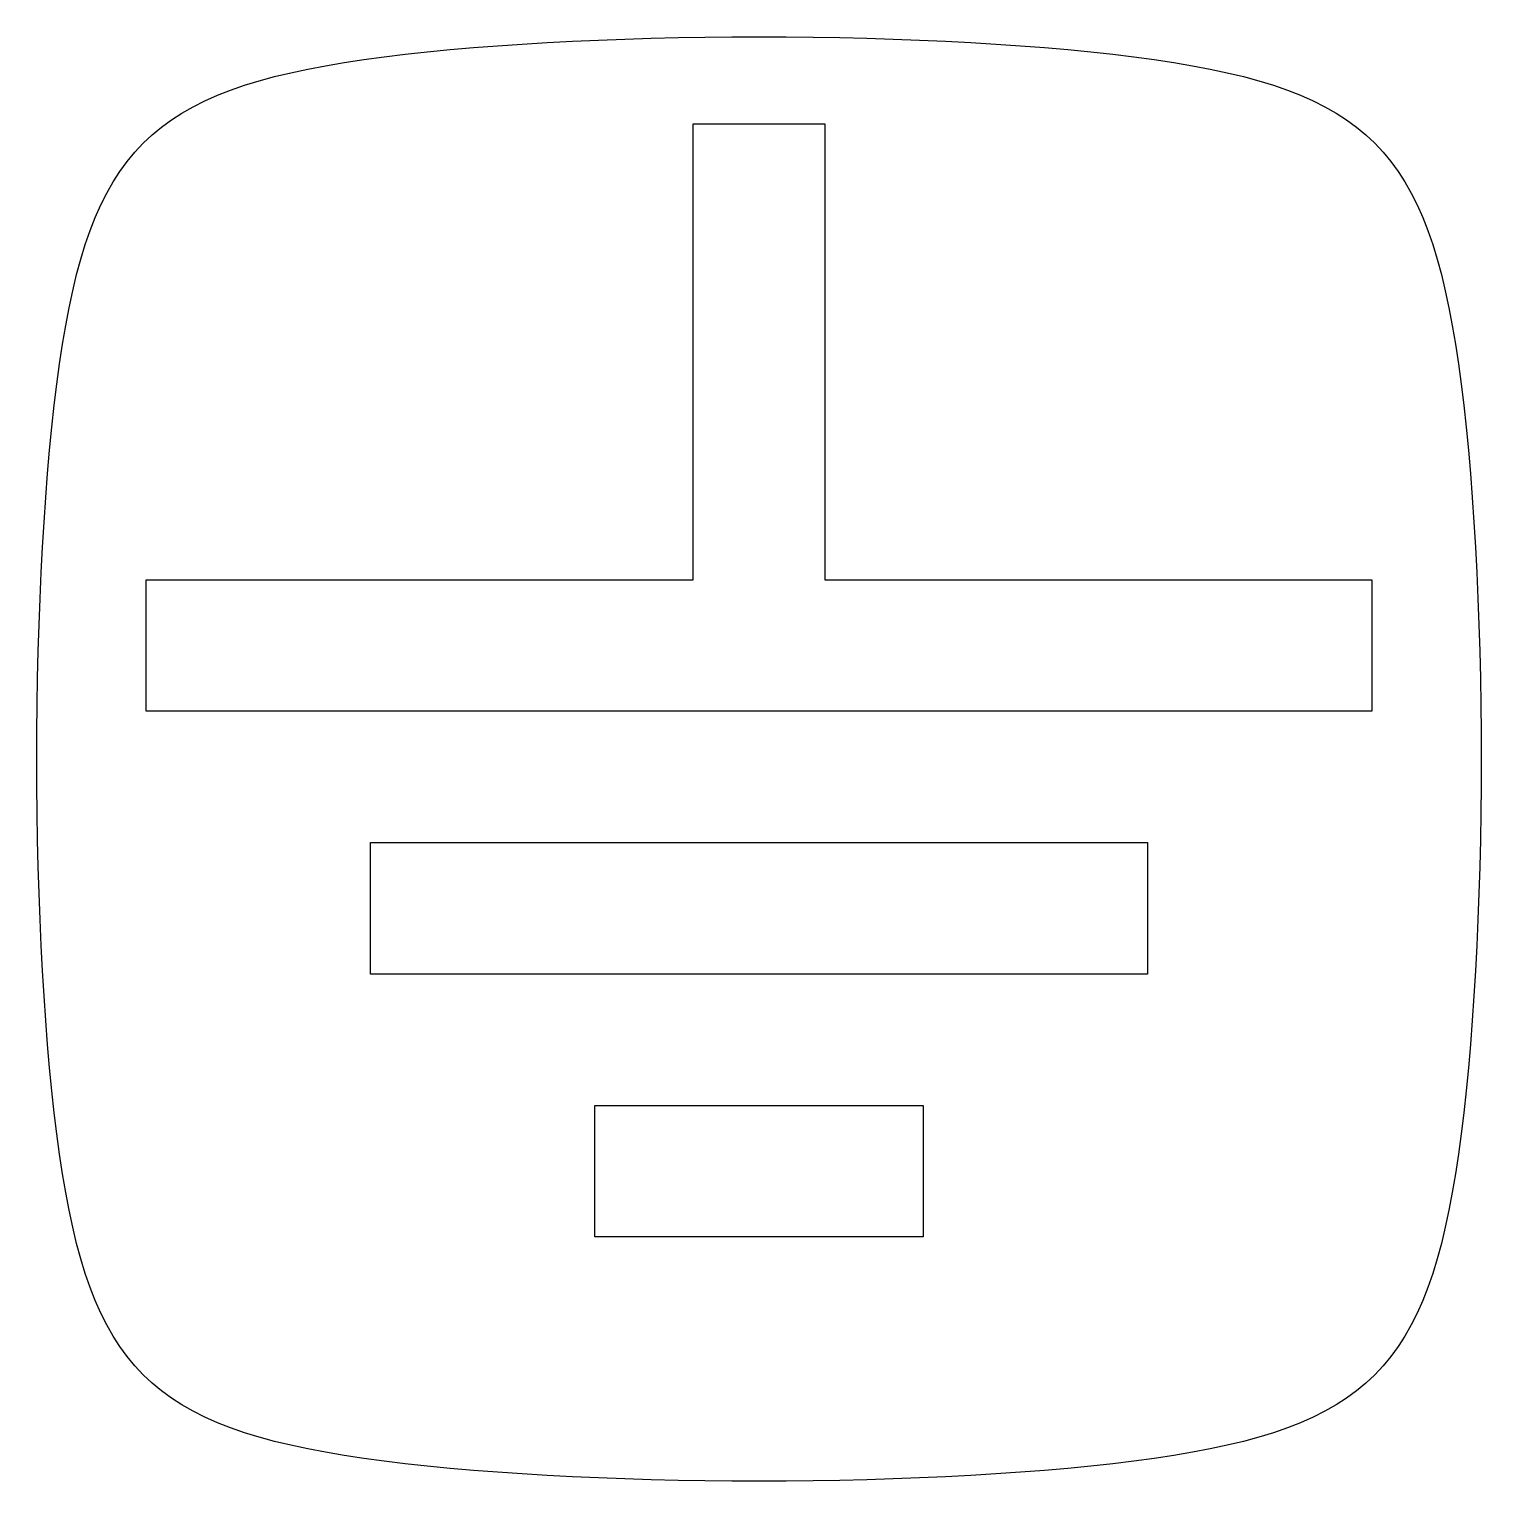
# Model space of a CAD drawing. Header units: millimetres. Extents: x -20 to 20, y -20 to 20.
import ezdxf

# ---------------------------------------------------------------- set-up
doc = ezdxf.new("R2010")
doc.units = ezdxf.units.MM
doc.layers.add('Sketch001', color=7, linetype='CONTINUOUS')

msp = doc.modelspace()

# ---------------------------------------------------------------- linework, layer by layer
at = {"layer": 'Sketch001'}
for p, q in [((-1.8, 4.90718, 1.6), (-1.8, 17.4072, 1.6)), ((-1.8, 17.4072, 1.6), (1.8, 17.4072, 1.6)), ((1.8, 17.4072, 1.6), (1.8, 4.90718, 1.6)), ((-16.7979, 4.90718, 1.6), (-1.8, 4.90718, 1.6)), ((-16.7979, 1.30718, 1.6), (-16.7979, 4.90718, 1.6)), ((1.8, 4.90718, 1.6), (16.7979, 4.90718, 1.6)), ((16.7979, 4.90718, 1.6), (16.7979, 1.30718, 1.6)), ((16.7979, 1.30718, 1.6), (-16.7979, 1.30718, 1.6)), ((-10.649, -2.29282, 1.6), (10.649, -2.29282, 1.6)), ((-10.649, -5.89282, 1.6), (-10.649, -2.29282, 1.6)), ((10.649, -2.29282, 1.6), (10.649, -5.89282, 1.6)), ((10.649, -5.89282, 1.6), (-10.649, -5.89282, 1.6)), ((-4.5, -9.49282, 1.6), (4.5, -9.49282, 1.6)), ((-4.5, -13.0928, 1.6), (-4.5, -9.49282, 1.6)), ((4.5, -9.49282, 1.6), (4.5, -13.0928, 1.6)), ((4.5, -13.0928, 1.6), (-4.5, -13.0928, 1.6))]:
    msp.add_line(p, q, dxfattribs=at)
msp.add_open_spline([(-19.1667, 10.8333, 1.6), (-20, 5, 1.6), (-20, -5, 1.6), (-19.1667, -10.8333, 1.6), (-18.3333, -16.6667, 1.6), (-16.6667, -18.3333, 1.6), (-10.8333, -19.1667, 1.6), (-5, -20, 1.6), (5, -20, 1.6), (10.8333, -19.1667, 1.6), (16.6667, -18.3333, 1.6), (18.3333, -16.6667, 1.6), (19.1667, -10.8333, 1.6), (20, -5, 1.6), (20, 5, 1.6), (19.1667, 10.8333, 1.6), (18.3333, 16.6667, 1.6), (16.6667, 18.3333, 1.6), (10.8333, 19.1667, 1.6), (5, 20, 1.6), (-5, 20, 1.6), (-10.8333, 19.1667, 1.6), (-16.6667, 18.3333, 1.6), (-18.3333, 16.6667, 1.6), (-19.1667, 10.8333, 1.6)], degree=3, knots=[0, 0, 0, 0, 0.125, 0.125, 0.125, 0.25, 0.25, 0.25, 0.375, 0.375, 0.375, 0.5, 0.5, 0.5, 0.625, 0.625, 0.625, 0.75, 0.75, 0.75, 0.875, 0.875, 0.875, 1, 1, 1, 1], dxfattribs=at)

doc.saveas('drawing.dxf')
